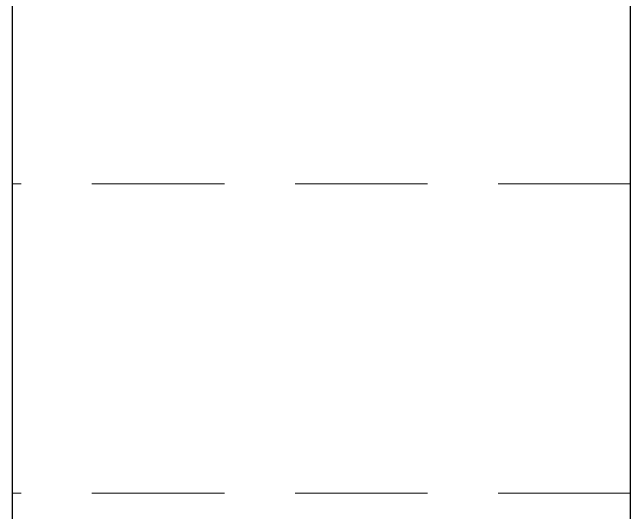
# Paper-space layout '01_三视图' of a CAD drawing. Header units: millimetres. Extents: x 8 to 451, y 8 to 289.
# Drawn here: x 157.5 to 164.5, y 200.28 to 205.94 of the extents above; entities that cross this region are included whole.
import ezdxf

# ---------------------------------------------------------------- set-up
doc = ezdxf.new("R2010")
doc.units = ezdxf.units.MM
doc.linetypes.add('WP_HIDDEN', pattern=[2.3, 1.5, -0.8])
doc.layers.add('HIDDEN', color=7, linetype='WP_HIDDEN', lineweight=13)
doc.layers.add('VISIBLE', color=7, linetype='CONTINUOUS', lineweight=25)

psp = doc.layouts.new('01_三视图')

# ---------------------------------------------------------------- linework, layer by layer
at = {"layer": 'HIDDEN'}
for points in [[(157.5, 200.5), (157.5, 200.5439), (157.5, 200.6733), (157.5, 200.8818), (157.5, 201.1589), (157.5, 201.4907), (157.5, 201.8606), (157.5, 202.25), (157.5, 202.6394), (157.5, 203.0093), (157.5, 203.3411), (157.5, 203.6182), (157.5, 203.8267), (157.5, 203.9561), (157.5, 204)], [(164.5, 204), (157.5, 204)], [(164.5, 200.5), (164.5, 200.5439), (164.5, 200.6733), (164.5, 200.8818), (164.5, 201.1589), (164.5, 201.4907), (164.5, 201.8606), (164.5, 202.25), (164.5, 202.6394), (164.5, 203.0093), (164.5, 203.3411), (164.5, 203.6182), (164.5, 203.8267), (164.5, 203.9561), (164.5, 204)], [(164.5, 200.5), (157.5, 200.5)]]:
    psp.add_lwpolyline(points, dxfattribs=at)
at = {"layer": 'VISIBLE'}
for points in [[(157.5, 139.25), (157.5, 240.75)], [(164.5, 139.25), (164.5, 240.75)]]:
    psp.add_lwpolyline(points, dxfattribs=at)

doc.saveas('drawing.dxf')
